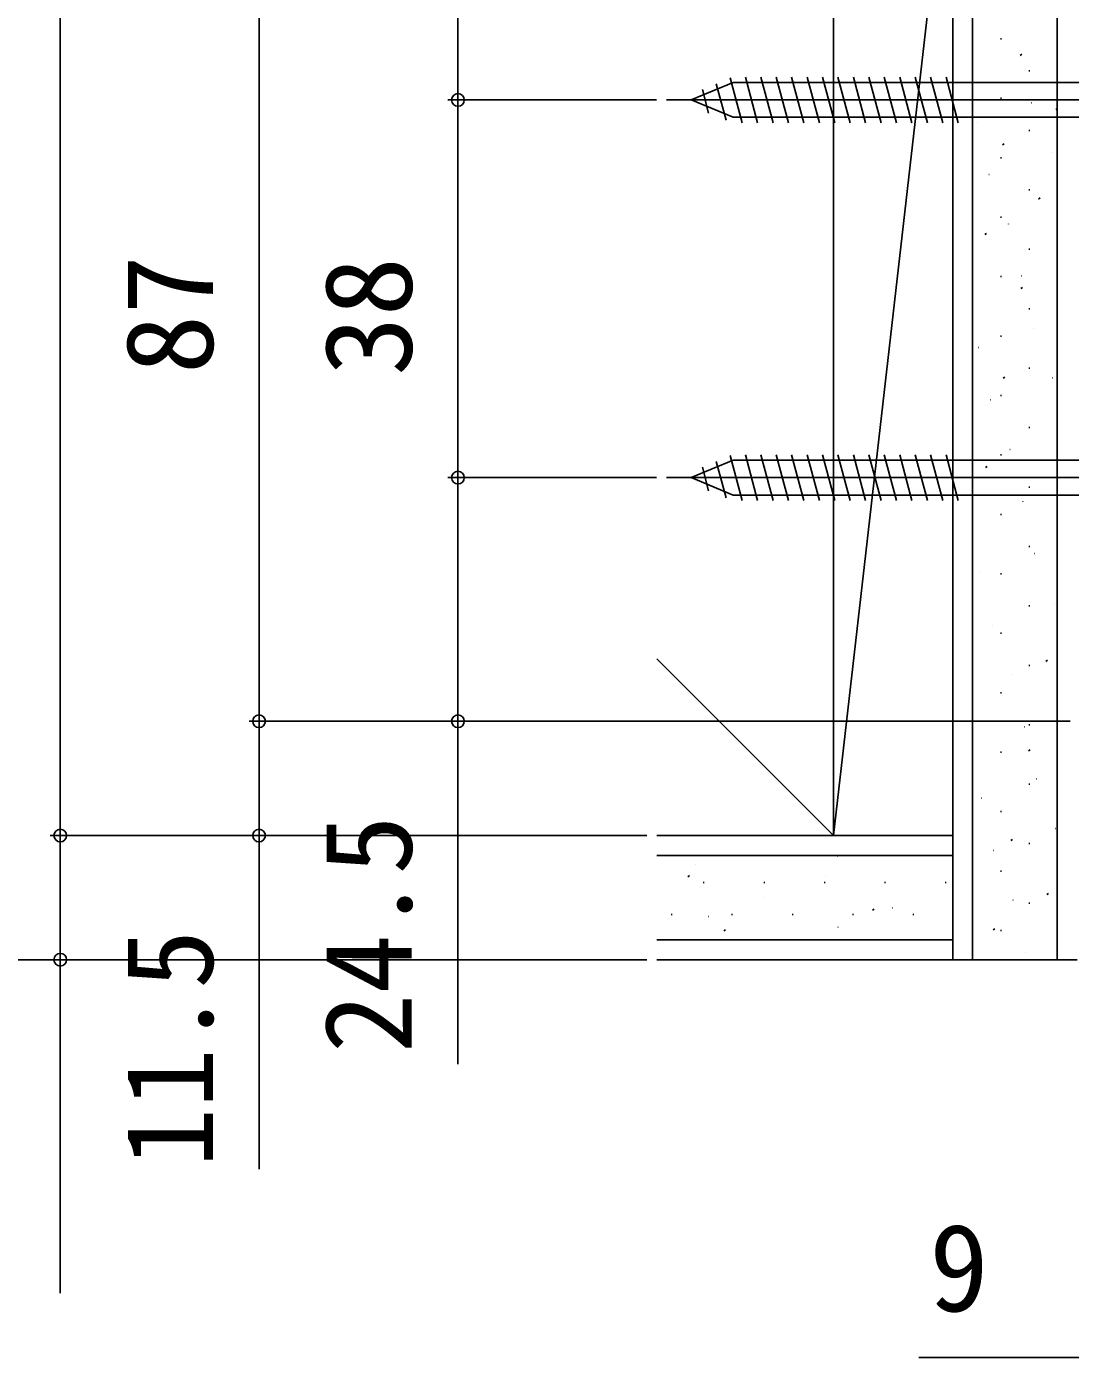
# Model space of a CAD drawing. Units: millimetres, scale not verified. Extents: x -525 to 525, y -786 to 782.
# Drawn here: x -158.2 to -53.2, y -502.8 to -368.9 of the extents above; entities that cross this region are included whole.
import ezdxf
from ezdxf.enums import TextEntityAlignment as Align

# ---------------------------------------------------------------- set-up
doc = ezdxf.new("R2010")
doc.units = ezdxf.units.MM
doc.header["$LTSCALE"] = 4
for name, color, linetype in [('0-4_YKK_13', 4, 'Continuous'), ('0-6_YKK_D', 6, 'Continuous'), ('0-8_YSS_K', 3, 'Continuous'), ('0-9_YSS_KE', 3, 'Continuous')]:
    doc.layers.add(name, color=color, linetype=linetype)
doc.styles.add('ＭＳ ゴシック', font='')
doc.styles.get('ＭＳ ゴシック').set_extended_font_data('MS Gothic')

msp = doc.modelspace()

# ---------------------------------------------------------------- linework, layer by layer
at = {"layer": '0-4_YKK_13'}
for p, q in [((-91.375, -376.3), (-87.15, -374.55)), ((-91.375, -376.3), (-87.15, -374.55)), ((-87.881, -378.342), (-88.867, -374.666)), ((-86.259, -378.6), (-87.469, -374.087)), ((-51.375, -374.55), (-87.15, -374.55)), ((-84.707, -378.6), (-85.939, -374)), ((-83.154, -378.6), (-84.386, -374)), ((-81.601, -378.6), (-82.833, -374)), ((-80.048, -378.6), (-81.28, -374)), ((-78.495, -378.6), (-79.727, -374)), ((-76.942, -378.6), (-78.175, -374)), ((-75.389, -378.6), (-76.622, -374)), ((-73.836, -378.6), (-75.069, -374)), ((-72.283, -378.6), (-73.516, -374)), ((-70.73, -378.6), (-71.963, -374)), ((-69.177, -378.6), (-70.41, -374)), ((-67.625, -378.6), (-68.857, -374)), ((-66.072, -378.6), (-67.304, -374)), ((-64.519, -378.6), (-65.751, -374)), ((-89.628, -377.619), (-90.264, -375.245)), ((-46.375, -376.3), (-93.875, -376.3)), ((-91.375, -376.3), (-87.15, -378.05)), ((-51.375, -378.05), (-87.15, -378.05)), ((-86.259, -416.6), (-87.469, -412.087)), ((-84.707, -416.6), (-85.939, -412)), ((-83.154, -416.6), (-84.386, -412)), ((-81.601, -416.6), (-82.833, -412)), ((-80.048, -416.6), (-81.28, -412)), ((-78.495, -416.6), (-79.727, -412)), ((-76.942, -416.6), (-78.175, -412)), ((-75.389, -416.6), (-76.622, -412)), ((-73.836, -416.6), (-75.069, -412)), ((-72.283, -416.6), (-73.516, -412)), ((-70.73, -416.6), (-71.963, -412)), ((-69.177, -416.6), (-70.41, -412)), ((-67.625, -416.6), (-68.857, -412)), ((-66.072, -416.6), (-67.304, -412)), ((-64.519, -416.6), (-65.751, -412)), ((-91.375, -414.3), (-87.15, -412.55)), ((-91.375, -414.3), (-87.15, -412.55)), ((-89.628, -415.619), (-90.264, -413.245)), ((-87.881, -416.342), (-88.867, -412.666)), ((-51.375, -412.55), (-87.15, -412.55)), ((-46.375, -414.3), (-93.875, -414.3)), ((-91.375, -414.3), (-87.15, -416.05)), ((-51.375, -416.05), (-87.15, -416.05))]:
    msp.add_line(p, q, dxfattribs=at)
at = {"layer": '0-6_YKK_D'}
for p, q in [((-154.854, -450.3), (-154.854, -306.3)), ((-134.854, -438.8), (-134.854, -351.8)), ((-94.875, -376.3), (-115.854, -376.3)), ((-110.854, -376.3), (-115.854, -376.3)), ((-114.854, -376.3), (-114.854, -414.3)), ((-94.875, -414.3), (-115.854, -414.3)), ((-110.854, -414.3), (-115.854, -414.3)), ((-53.275, -438.8), (-135.854, -438.8)), ((-134.756, -438.8), (-135.854, -438.8)), ((-53.275, -438.8), (-115.854, -438.8)), ((-95.854, -450.3), (-155.854, -450.3)), ((-95.854, -450.3), (-155.854, -450.3)), ((-125.854, -450.3), (-135.854, -450.3)), ((-95.854, -462.8), (-175.854, -462.8)), ((-140.854, -462.8), (-155.854, -462.8))]:
    msp.add_line(p, q, dxfattribs=at)
for points in [[(-114.854, -376.3), (-114.854, -351.8), (-114.854, -317.295)], [(-114.854, -414.3), (-114.854, -438.8), (-114.854, -473.305)], [(-134.854, -438.8), (-134.854, -450.3), (-134.854, -483.85)], [(-154.854, -450.3), (-154.854, -462.8), (-154.854, -496.35)], [(-43.575, -502.8), (-52.575, -502.8), (-68.493, -502.8)]]:
    msp.add_lwpolyline(points, dxfattribs=at)
for centre in [(-114.854, -376.3), (-114.854, -376.3), (-114.854, -414.3), (-114.854, -414.3), (-134.854, -438.8), (-134.854, -438.8), (-114.854, -438.8), (-154.854, -450.3), (-154.854, -450.3), (-134.854, -450.3), (-154.854, -462.8)]:
    msp.add_circle(centre, 0.637, dxfattribs=at)
at = {"layer": '0-8_YSS_K'}
for p, q in [((-63.075, -293.8), (-63.075, -462.8)), ((-54.575, -293.8), (-54.575, -462.8)), ((-60.282, -370.15), (-60.182, -370.15)), ((-58.341, -371.336), (-58.322, -371.33)), ((-58.301, -371.819), (-58.134, -371.709)), ((-57.432, -373.38), (-57.332, -373.38)), ((-60.282, -376.13), (-60.182, -376.13)), ((-57.144, -376.594), (-57.125, -376.587)), ((-54.691, -377.266), (-54.575, -377.189)), ((-62.63, -378.537), (-62.611, -378.53)), ((-57.432, -379.36), (-57.332, -379.36)), ((-60.069, -380.826), (-59.903, -380.715)), ((-60.282, -382.11), (-60.182, -382.11)), ((-55.192, -381.585), (-55.173, -381.578)), ((-61.432, -383.794), (-61.413, -383.788)), ((-57.432, -385.34), (-57.332, -385.34)), ((-56.46, -386.272), (-56.293, -386.162)), ((-60.282, -388.09), (-60.182, -388.09)), ((-59.48, -388.785), (-59.461, -388.779)), ((-61.838, -389.832), (-61.672, -389.722)), ((-57.432, -391.32), (-57.332, -391.32)), ((-60.282, -394.07), (-60.182, -394.07)), ((-58.188, -394.01), (-58.169, -394.003)), ((-58.229, -395.279), (-58.062, -395.168)), ((-57.432, -397.3), (-57.332, -397.3)), ((-60.282, -400.05), (-60.182, -400.05)), ((-56.99, -399.267), (-56.971, -399.261)), ((-62.476, -401.21), (-62.458, -401.203)), ((-59.998, -404.285), (-59.831, -404.175)), ((-57.432, -403.28), (-57.332, -403.28)), ((-55.038, -404.258), (-55.019, -404.251)), ((-61.279, -406.468), (-61.26, -406.461)), ((-60.282, -406.03), (-60.182, -406.03)), ((-57.432, -409.26), (-57.332, -409.26)), ((-60.282, -412.01), (-60.182, -412.01)), ((-59.327, -411.459), (-59.308, -411.452)), ((-61.766, -413.291), (-61.6, -413.181)), ((-57.432, -415.24), (-57.332, -415.24)), ((-58.035, -416.683), (-58.016, -416.676)), ((-60.282, -417.99), (-60.182, -417.99)), ((-57.432, -421.22), (-57.332, -421.22)), ((-56.837, -421.941), (-56.818, -421.934)), ((-62.323, -423.883), (-62.304, -423.877)), ((-60.282, -423.97), (-60.182, -423.97)), ((-54.885, -426.931), (-54.866, -426.925)), ((-57.432, -427.2), (-57.332, -427.2)), ((-61.125, -429.141), (-61.106, -429.134)), ((-60.282, -429.95), (-60.182, -429.95)), ((-57.432, -433.18), (-57.332, -433.18)), ((-55.699, -432.782), (-55.532, -432.672)), ((-59.173, -434.132), (-59.155, -434.125)), ((-60.282, -435.93), (-60.182, -435.93)), ((-57.881, -439.356), (-57.863, -439.35)), ((-57.432, -439.16), (-57.332, -439.16)), ((-57.468, -441.789), (-57.301, -441.678)), ((-60.282, -441.91), (-60.182, -441.91)), ((-57.432, -445.14), (-57.332, -445.14)), ((-56.684, -444.614), (-56.665, -444.607)), ((-62.17, -446.557), (-62.151, -446.55)), ((-60.282, -447.89), (-60.182, -447.89)), ((-54.732, -449.605), (-54.713, -449.598)), ((-65.075, -462.8), (-65.075, -450.3)), ((-59.237, -450.795), (-59.07, -450.685)), ((-57.432, -451.12), (-57.332, -451.12)), ((-94.854, -452.3), (-65.075, -452.3)), ((-76.743, -452.364), (-76.647, -452.3)), ((-72.333, -452.321), (-72.314, -452.314)), ((-60.972, -451.814), (-60.953, -451.808)), ((-90.932, -453.225), (-90.913, -453.219)), ((-91.727, -454.446), (-91.56, -454.335)), ((-90.172, -455.021), (-90.072, -455.021)), ((-84.092, -455.021), (-83.992, -455.021)), ((-78.012, -455.021), (-77.912, -455.021)), ((-77.913, -454.297), (-77.894, -454.29)), ((-71.932, -455.021), (-71.832, -455.021)), ((-65.852, -455.021), (-65.752, -455.021)), ((-60.282, -453.87), (-60.182, -453.87)), ((-84.153, -456.507), (-84.135, -456.5)), ((-55.627, -456.241), (-55.46, -456.131)), ((-73.133, -457.81), (-72.967, -457.7)), ((-71.135, -457.579), (-71.116, -457.572)), ((-59.02, -456.805), (-59.001, -456.799)), ((-57.432, -457.1), (-57.332, -457.1)), ((-93.402, -458.251), (-93.302, -458.251)), ((-89.64, -458.45), (-89.621, -458.443)), ((-87.322, -458.251), (-87.222, -458.251)), ((-81.242, -458.251), (-81.142, -458.251)), ((-75.162, -458.251), (-75.062, -458.251)), ((-69.082, -458.251), (-68.982, -458.251)), ((-88.117, -459.892), (-87.95, -459.782)), ((-76.621, -459.521), (-76.602, -459.515)), ((-61.005, -459.801), (-60.839, -459.691)), ((-60.282, -459.85), (-60.182, -459.85)), ((-65.075, -460.8), (-94.854, -460.8)), ((-52.575, -462.8), (-94.854, -462.8)), ((-57.728, -462.03), (-57.709, -462.023))]:
    msp.add_line(p, q, dxfattribs=at)
at = {"layer": '0-9_YSS_KE'}
for p, q in [((-94.854, -432.521), (-77.075, -450.3)), ((-77.075, -450.3), (-94.854, -450.3)), ((-77.075, -450.3), (-65.075, -450.3))]:
    msp.add_line(p, q, dxfattribs=at)
for points in [[(-77.075, -450.3), (-77.075, -345.3), (-94.854, -345.3)], [(-65.075, -450.3), (-65.075, -345.3), (-77.075, -450.3)]]:
    msp.add_lwpolyline(points, dxfattribs=at)

# ---------------------------------------------------------------- texts
at = {"layer": '0-6_YKK_D', "style": 'ＭＳ ゴシック'}
for s, p in [('87', (-136.854, -403.891)), ('38', (-116.854, -404.061)), ('24.5', (-116.854, -472.191)), ('11.5', (-136.854, -483.691))]:
    msp.add_text(s, height=8.798, rotation=90, dxfattribs=at).set_placement(p, align=Align.BOTTOM_LEFT)
msp.add_text('9', height=8.798, dxfattribs=at).set_placement((-67.448, -500.8), align=Align.BOTTOM_LEFT)

doc.saveas('drawing.dxf')
